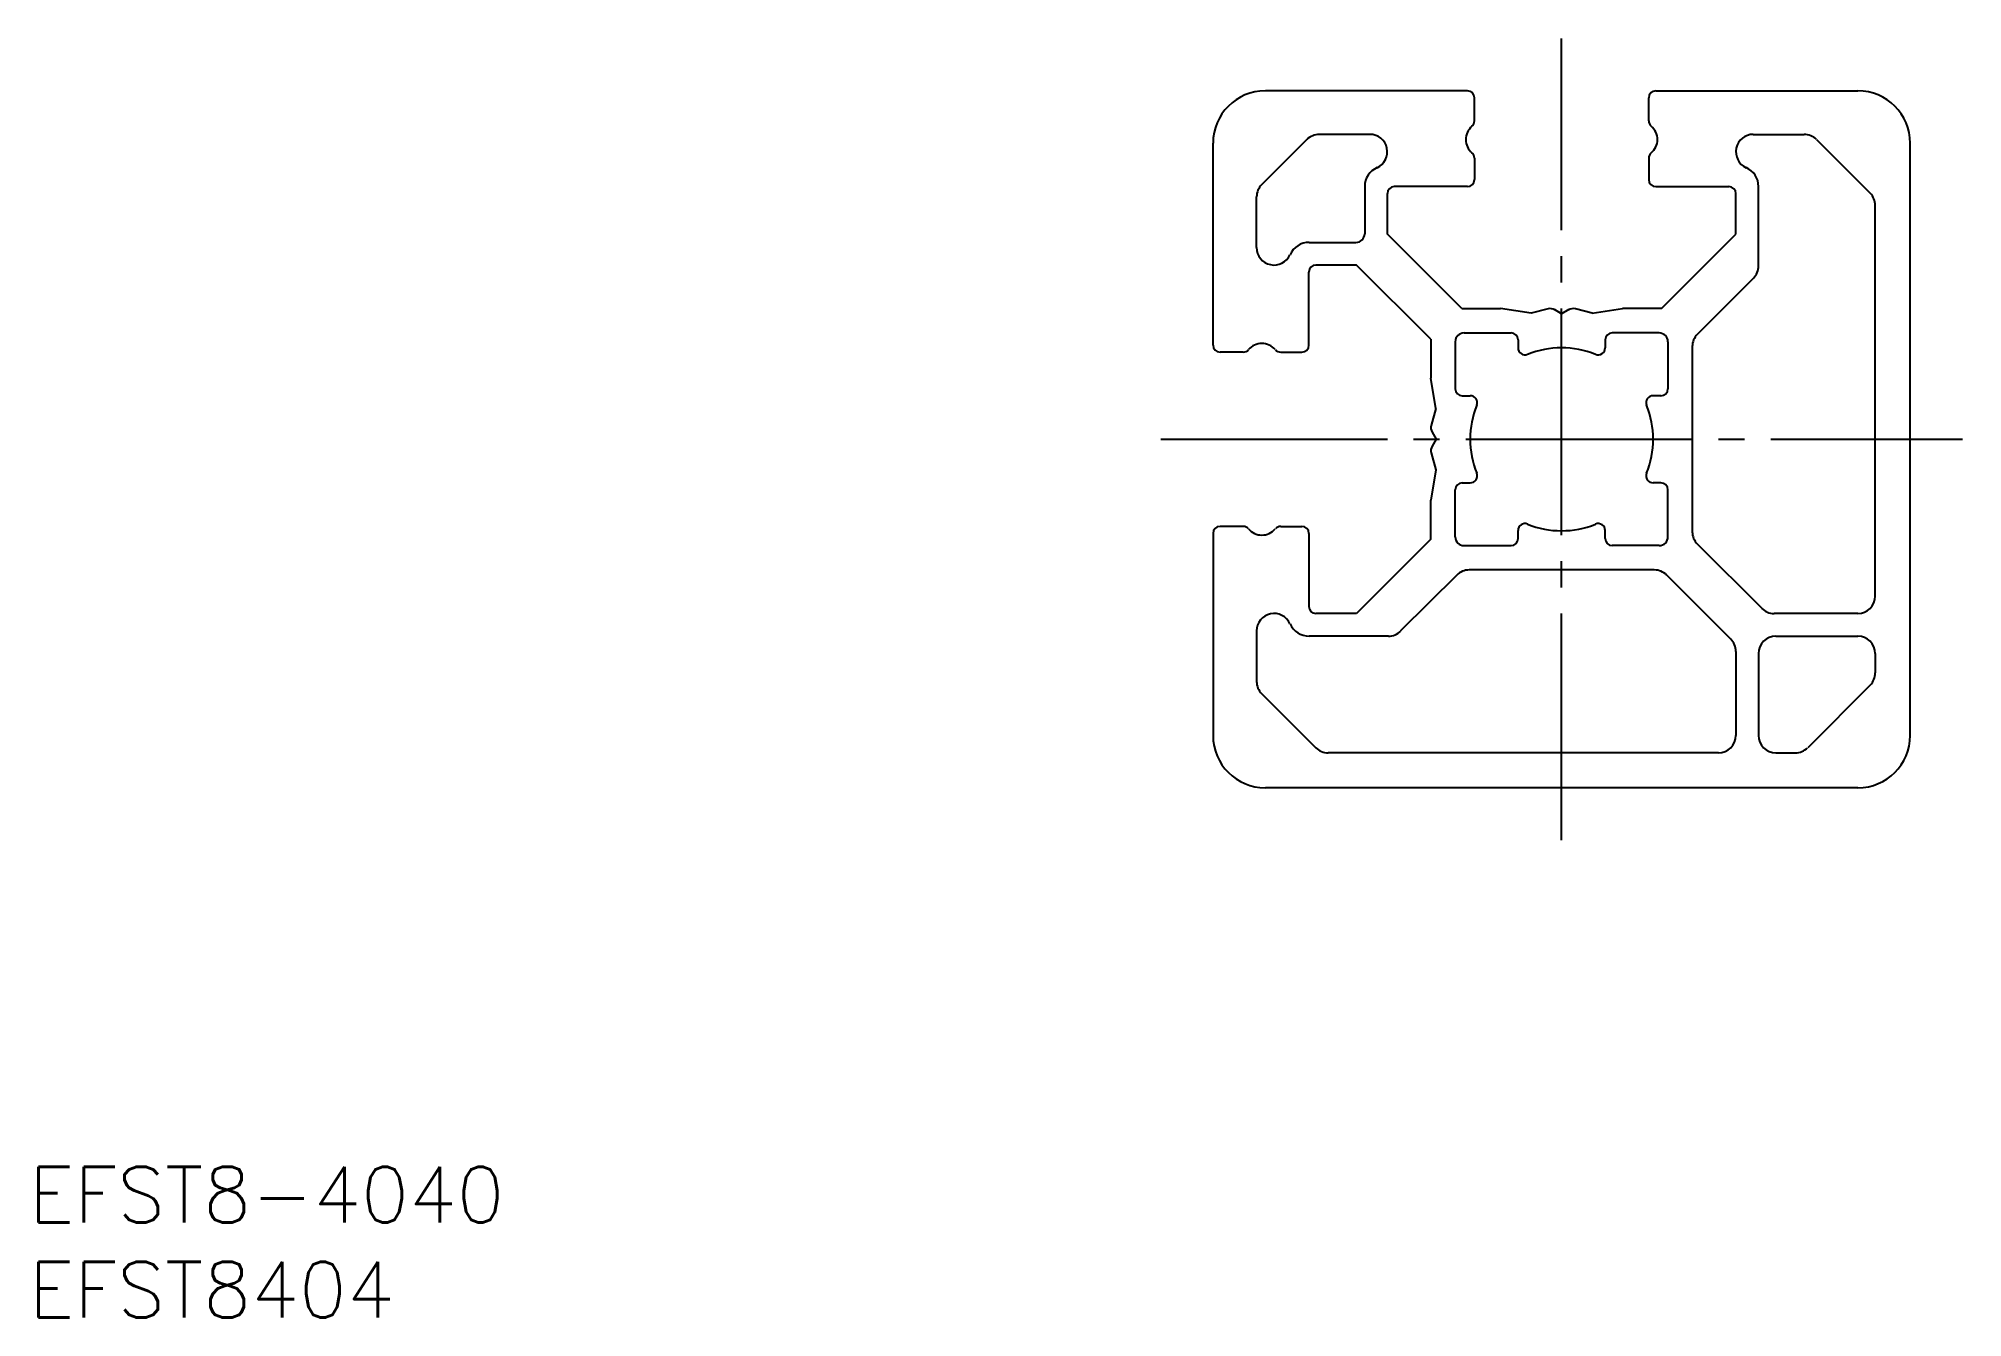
# Model space of a CAD drawing. Extents: x 681 to 791, y 256 to 329.
import ezdxf

# ---------------------------------------------------------------- set-up
doc = ezdxf.new("R2010")
doc.units = 0
doc.linetypes.add('CENTER', pattern=[17.5, 13, -1.5, 1.5, -1.5])
doc.layers.get('0').update_dxf_attribs({"linetype": 'CONTINUOUS'})
doc.layers.add('CENTER', color=1, linetype='CENTER')
doc.styles.get("Standard").update_dxf_attribs({"font": 'txt.shx', "bigfont": '@extfont2.shx'})

msp = doc.modelspace()

# ---------------------------------------------------------------- linework, layer by layer
for p, q in [((762.53, 326.03), (750.93, 326.03)), ((773.33, 326.03), (784.93, 326.03)), ((762.93, 324.31), (762.93, 325.63)), ((772.93, 324.31), (772.93, 325.63)), ((756.93, 323.53), (754.03, 323.53)), ((778.93, 323.53), (781.84, 323.53)), ((747.93, 311.43), (747.93, 323.03)), ((753.32, 323.24), (750.73, 320.65)), ((782.55, 323.24), (785.64, 320.15)), ((787.93, 289.03), (787.93, 323.03)), ((762.93, 322.16), (762.93, 320.93)), ((772.93, 322.16), (772.93, 320.93)), ((756.63, 320.53), (756.63, 317.83)), ((762.53, 320.53), (758.33, 320.53)), ((773.33, 320.53), (777.53, 320.53)), ((779.23, 315.98), (779.23, 320.53)), ((750.43, 317.03), (750.43, 319.94)), ((757.93, 317.8), (757.93, 320.13)), ((777.93, 317.8), (777.93, 320.13)), ((785.93, 297.03), (785.93, 319.44)), ((753.44, 317.33), (756.13, 317.33)), ((762.2, 313.53), (757.93, 317.8)), ((773.67, 313.53), (777.93, 317.8)), ((756.17, 316.03), (753.83, 316.03)), ((760.43, 311.77), (756.17, 316.03)), ((753.43, 311.43), (753.43, 315.63)), ((778.94, 315.27), (775.73, 312.06)), ((762.2, 313.53), (764.43, 313.53)), ((766.18, 313.26), (764.43, 313.53)), ((767.15, 313.52), (766.18, 313.26)), ((767.93, 313.23), (767.53, 313.47)), ((768.34, 313.47), (767.93, 313.23)), ((769.69, 313.26), (768.72, 313.52)), ((769.69, 313.26), (771.43, 313.53)), ((773.67, 313.53), (771.43, 313.53)), ((760.43, 311.77), (760.43, 309.53)), ((761.83, 311.63), (761.83, 308.93)), ((762.33, 312.13), (765.03, 312.13)), ((765.43, 311.73), (765.43, 311.28)), ((770.43, 311.73), (770.43, 311.28)), ((773.53, 312.13), (770.83, 312.13)), ((774.03, 311.63), (774.03, 308.93)), ((775.43, 311.35), (775.43, 300.72)), ((749.66, 311.03), (748.33, 311.03)), ((751.81, 311.03), (753.03, 311.03)), ((760.71, 307.79), (760.43, 309.53)), ((762.23, 308.53), (762.69, 308.53)), ((773.63, 308.53), (773.18, 308.53)), ((760.71, 307.79), (760.45, 306.82)), ((760.5, 306.44), (760.73, 306.03)), ((760.73, 306.03), (760.5, 305.63)), ((760.45, 305.25), (760.71, 304.28)), ((760.71, 304.28), (760.43, 302.53)), ((760.43, 300.3), (760.43, 302.53)), ((761.83, 300.43), (761.83, 303.13)), ((762.23, 303.53), (762.69, 303.53)), ((773.63, 303.53), (773.18, 303.53)), ((774.03, 300.43), (774.03, 303.13)), ((747.93, 300.63), (747.93, 289.03)), ((749.66, 301.03), (748.33, 301.03)), ((751.81, 301.03), (753.03, 301.03)), ((753.43, 300.63), (753.43, 296.43)), ((760.43, 300.3), (756.17, 296.03)), ((765.43, 300.33), (765.43, 300.79)), ((770.43, 300.33), (770.43, 300.79)), ((762.33, 299.93), (765.03, 299.93)), ((773.53, 299.93), (770.83, 299.93)), ((775.73, 300.01), (779.41, 296.33)), ((761.91, 298.24), (758.69, 295.03)), ((773.25, 298.53), (762.62, 298.53)), ((777.64, 294.56), (773.96, 298.24)), ((756.17, 296.03), (753.83, 296.03)), ((784.93, 296.03), (780.12, 296.03)), ((750.43, 295.03), (750.43, 292.13)), ((757.99, 294.73), (753.44, 294.73)), ((777.93, 293.85), (777.93, 289.03)), ((779.23, 293.73), (779.23, 289.03)), ((780.23, 294.73), (784.93, 294.73)), ((785.93, 293.73), (785.93, 292.63)), ((785.64, 291.92), (782.05, 288.33)), ((750.73, 291.42), (753.82, 288.33)), ((776.93, 288.03), (754.53, 288.03)), ((780.23, 288.03), (781.34, 288.03)), ((784.93, 286.03), (750.93, 286.03))]:
    msp.add_line(p, q)
for centre, radius, start, end in [((750.93, 323.03), 3, 90, 180), ((762.53, 325.63), 0.4, 0, 90), ((773.33, 325.63), 0.4, 90, 180), ((784.93, 323.03), 3, 0, 90), ((754.03, 322.53), 1, 90, 135), ((756.93, 322.53), 1, 294.1477, 90), ((763.43, 323.23), 1, 130.0052, 229.9948), ((762.53, 324.31), 0.4, 310.0052, 0), ((773.33, 324.31), 0.4, 180, 229.9948), ((772.43, 323.23), 1, 310.0052, 49.9948), ((778.93, 322.53), 1, 90, 245.8523), ((781.84, 322.53), 1, 45, 90), ((762.53, 322.16), 0.4, 0, 49.9948), ((773.33, 322.16), 0.4, 130.0052, 180), ((757.83, 320.53), 1.2, 114.1477, 180), ((778.03, 320.53), 1.2, 0, 65.8523), ((751.43, 319.94), 1, 135, 180), ((758.33, 320.13), 0.4, 90, 180), ((762.53, 320.93), 0.4, 270, 0), ((773.33, 320.93), 0.4, 180, 270), ((777.53, 320.13), 0.4, 0, 90), ((784.93, 319.44), 1, 0, 45), ((751.43, 317.03), 1, 180, 335.8523), ((753.44, 316.13), 1.2, 90, 155.8523), ((756.13, 317.83), 0.5, 270, 0), ((753.83, 315.63), 0.4, 90, 180), ((778.23, 315.98), 1, 315, 0), ((767.28, 313.03), 0.5, 60, 105), ((768.59, 313.03), 0.5, 75, 120), ((748.33, 311.43), 0.4, 180, 270), ((750.73, 310.53), 1, 40.0052, 139.9948), ((753.03, 311.43), 0.4, 270, 0), ((762.33, 311.63), 0.5, 90, 180), ((765.03, 311.73), 0.4, 0, 90), ((770.83, 311.73), 0.4, 90, 180), ((773.53, 311.63), 0.5, 0, 90), ((776.43, 311.35), 1, 135, 180), ((749.66, 311.43), 0.4, 270, 319.9948), ((751.81, 311.43), 0.4, 220.0052, 270), ((765.83, 311.28), 0.4, 180, 291.8194), ((767.93, 306.03), 5.25, 68.1806, 111.8194), ((770.03, 311.28), 0.4, 248.1806, 0), ((762.23, 308.93), 0.4, 180, 270), ((762.69, 308.13), 0.4, 338.1806, 90), ((773.18, 308.13), 0.4, 90, 201.8194), ((773.63, 308.93), 0.4, 270, 0), ((767.93, 306.03), 5.25, 158.1806, 201.8194), ((767.93, 306.03), 5.25, 338.1806, 21.8194), ((760.93, 306.69), 0.5, 165, 210), ((760.93, 305.38), 0.5, 150, 195), ((762.69, 303.93), 0.4, 270, 21.8194), ((773.18, 303.93), 0.4, 158.1806, 270), ((762.23, 303.13), 0.4, 90, 180), ((773.63, 303.13), 0.4, 0, 90), ((748.33, 300.63), 0.4, 90, 180), ((749.66, 300.63), 0.4, 40.0052, 90), ((750.73, 301.53), 1, 220.0052, 319.9948), ((751.81, 300.63), 0.4, 90, 139.9948), ((753.03, 300.63), 0.4, 0, 90), ((762.33, 300.43), 0.5, 180, 270), ((765.03, 300.33), 0.4, 270, 0), ((765.83, 300.79), 0.4, 68.1806, 180), ((767.93, 306.03), 5.25, 248.1806, 291.8194), ((770.03, 300.79), 0.4, 0, 111.8194), ((770.83, 300.33), 0.4, 180, 270), ((773.53, 300.43), 0.5, 270, 0), ((776.43, 300.72), 1, 180, 225), ((762.62, 297.53), 1, 90, 135), ((773.25, 297.53), 1, 45, 90), ((784.93, 297.03), 1, 270, 0), ((751.43, 295.03), 1, 24.1477, 180), ((753.83, 296.43), 0.4, 180, 270), ((780.12, 297.03), 1, 225, 270), ((753.44, 295.93), 1.2, 204.1477, 270), ((757.99, 295.73), 1, 270, 315), ((776.93, 293.85), 1, 0, 45), ((780.23, 293.73), 1, 90, 180), ((784.93, 293.73), 1, 0, 90), ((784.93, 292.63), 1, 315, 0), ((751.43, 292.13), 1, 180, 225), ((750.93, 289.03), 3, 180, 270), ((754.53, 289.03), 1, 225, 270), ((776.93, 289.03), 1, 270, 0), ((780.23, 289.03), 1, 180, 270), ((781.34, 289.03), 1, 270, 315), ((784.93, 289.03), 3, 270, 0)]:
    msp.add_arc(centre, radius, start, end)
at = {"layer": 'CENTER', "color": 1, "linetype": 'CENTER'}
for p, q in [((767.93, 283.03), (767.93, 329.03)), ((744.93, 306.03), (790.93, 306.03))]:
    msp.add_line(p, q, dxfattribs=at)

# ---------------------------------------------------------------- texts
at = {"color": 7, "linetype": 'CONTINUOUS'}
for s, p in [('EFST8-4040', (679.98, 261.08)), ('EFST8404', (679.98, 255.62))]:
    msp.add_text(s, height=3.2, dxfattribs=at).set_placement(p)

doc.saveas('drawing.dxf')
